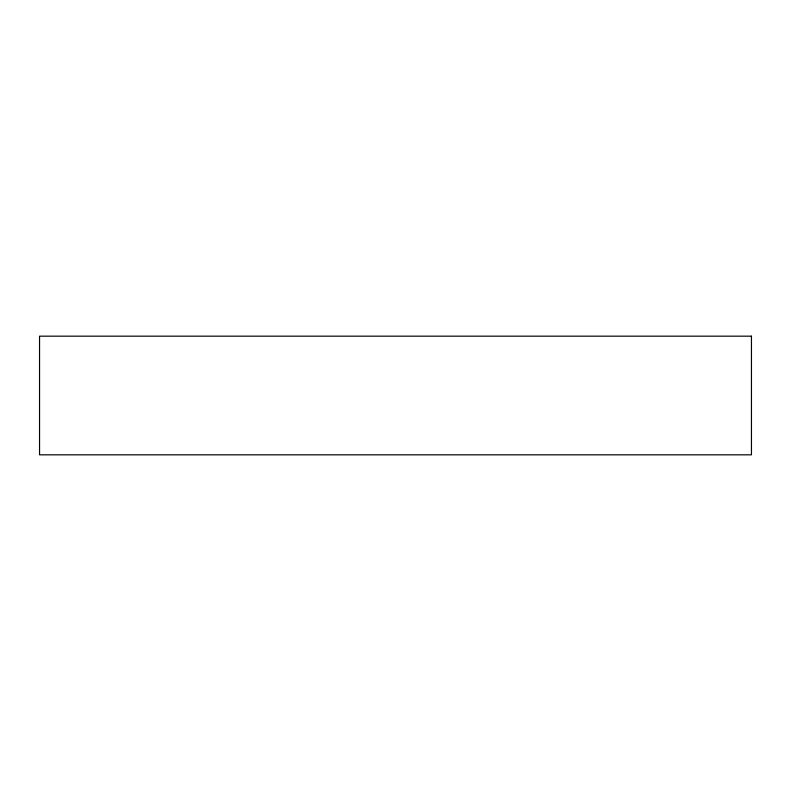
<?xml version="1.0" encoding="UTF-8"?>
<svg xmlns="http://www.w3.org/2000/svg" width="791" height="791" viewBox="0 0 791 791"><rect width="100%" height="100%" fill="white"/><g stroke="black" fill="none" stroke-linecap="round" stroke-linejoin="round"><path stroke-width="1.19" d="M751.45 336.175L39.55 336.175L39.55 454.825L751.45 454.825L751.45 336.175"/></g></svg>
